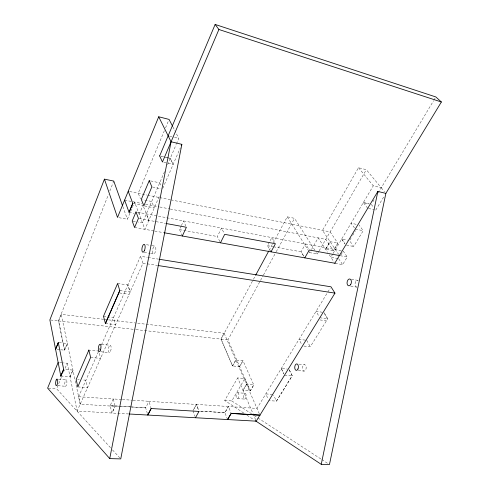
<?xml version="1.0" encoding="UTF-8"?>
<svg xmlns="http://www.w3.org/2000/svg" width="489" height="489" viewBox="0 0 489 489"><rect width="100%" height="100%" fill="white"/><g stroke="black" fill="none" stroke-linecap="round" stroke-linejoin="round"><path stroke-width="0.37" stroke-dasharray="2.44 1.83" d="M121.633 399.495L113.277 398.945L115.221 406.335L80.184 404.189L67.286 343.455L64.536 350.142L58.491 320.888L108.424 194.555M109.829 191.01L113.754 181.071M60.807 349.788L64.652 350.161L58.613 320.943L61.211 314.36L103.65 319.293M64.652 350.161L67.396 343.467L61.211 314.36M110.477 447.679L56.583 388.749L62.054 375.65M63.491 372.202L67.237 363.235L63.448 362.911M118.919 217.697L127.378 219.243L134.567 202.043L144.927 229.329L159.414 196.01M164.371 130.667L138.234 193.259L140.471 198.962M165.551 127.849L168.778 120.117M60.807 376.139L70.061 376.854L72.94 370.081L63.649 369.317M139.206 214.249L143.002 205.368L133.521 203.522M70.055 376.854L72.94 370.081M164.548 171.645L142.47 222.856L138.069 222.049M167.556 164.652L176.15 144.591M176.45 143.907L178.815 138.411L175.337 131.627M162.751 188.375L180.349 147.806M98.411 351.738L78.625 396.726L80.257 404.207M99.359 349.672L100.263 347.618M101.474 344.873L127.855 284.928L130.129 291.976M119.793 290.57L130.16 291.976L127.886 284.928L140.514 256.267L147.293 257.348M128.735 413.969L77.128 411.06L142.984 263.174L140.514 256.267M182.324 235.998L179.536 229.61L181.083 226.273M181.395 225.606L183.552 220.924L185.832 225.991M113.277 398.945L110.117 405.638L111.969 413.028L115.166 406.328L111.969 413.028M219.854 241.554L217.373 236.517L221.535 228.094L224.384 233.718M147.372 413.608L145.655 407.808L148.974 401.341L196.499 404.452L198.516 410.039L196.444 404.403L228.436 406.5L231.199 413.388M271.016 251.835L267.532 245.667L271.872 237.605L274.714 242.501M224.151 333.29L235.814 360.045L243.015 360.754L239.665 366.622L232.483 365.943L220.997 339.115L224.151 333.29L135.484 322.991M259.329 413.798L235.9 360.051L232.568 365.949L221.065 339.085L253.07 279.971M253.436 279.298L255.252 275.943M269.072 250.411L287.257 216.823L294.525 218.32L314.843 250.185M239.665 366.616L243.015 360.754L253.779 384.916L250.264 390.852L244.861 378.517L237.678 377.899L242.984 390.283L250.264 390.852L227.96 339.861L260.148 281.096M260.515 280.423L263.07 275.753M263.437 275.081L275.875 252.379M276.242 251.713L294.525 218.32M193.32 410.069L196.444 404.403L193.332 410.112M232.483 365.943L235.814 360.045M243.76 413.058L224.708 400.454L237.678 377.899M318.767 251.462L317.282 254.005L309.708 252.617L311.181 250.056M311.548 249.414L318.18 237.874L327.648 252.324M358.516 167.703L373.278 185.82L381.243 187.758L366.316 169.689L358.516 167.703L322.502 230.368L338.608 254.366M227.574 419.556L224.861 412.649L228.436 406.5M224.861 412.649L199.805 411.121L224.885 412.692L228.455 406.548L256.982 408.419L327.459 292.618M224.708 400.454L231.817 400.949L244.861 378.517M319.134 250.82L366.316 169.689M325.643 249.249L330.087 241.67L337.826 243.174L333.364 250.698L325.631 249.249L330.075 241.67M255.613 419.758L242.996 390.283L246.493 384.317L253.779 384.916L250.258 390.845M242.984 390.283L246.487 384.317M332.764 254.054L330.87 257.238L337.954 258.528M333.137 253.418L373.278 185.82M340.937 254.867L343.217 251.077L347.257 257.006L342.636 264.622L334.806 263.229M351.084 237.978L349.513 240.594L353.651 246.474L363.223 230.704L358.944 224.903M352.661 235.362L355.411 230.79M372.807 201.841L374.329 199.267M378.186 192.892L433.486 100.875M433.877 100.221L435.057 98.258M375.735 210.093L384.323 195.955M327.856 291.976L330.209 288.1M289.237 369.873L292.214 375.803L276.426 401.151L268.858 400.607M289.219 369.873L292.196 375.796L276.438 401.151L273.638 395.155M303.92 346.065L310.277 346.78L327.661 318.84L323.865 312.44L327.648 318.84L319.812 317.771M131.29 406.927L110.117 405.638L129.793 406.879M132.042 406.976L145.655 407.808M130.551 406.927L145.673 407.85M122.391 399.544L132.256 400.191M133.014 400.24L148.956 401.286L150.96 407.808M78.625 396.726L113.338 399.006M48.374 388.18L56.583 388.749M77.794 386.909L87.592 387.612L85.881 380.179L82.152 379.898M57.812 385.705L65.581 386.261M237.44 398.559L244.677 399.079M58.509 379.177L66.266 379.764A3.276 1.009 -83.7 0 1 66.473 384.91A3.276 1.009 -83.7 0 1 64.786 384.336A3.276 1.009 -83.7 0 1 66.266 379.764M237.819 392.74A2.922 1.455 -86.3 0 1 238.595 397.38A2.922 1.455 -86.3 0 1 236.12 396.793A2.922 1.455 -86.3 0 1 237.819 392.74L245.044 393.29A2.903 1.473 -86.4 0 1 245.839 397.905A2.903 1.473 -86.4 0 1 243.333 397.319A2.903 1.473 -86.4 0 1 245.044 393.29M77.684 379.556L79.187 379.672M272.593 394.434L265.808 393.914L268.247 399.269M59.652 362.587L62.69 362.844M90.63 357.459L100.612 358.37L98.754 351.041L88.857 350.1M284.543 375.106L292.214 375.803M57.079 349.439L60.123 349.733M281.285 368.486L283.889 373.779L281.285 368.486L287.526 369.079M100.618 351.75L109.31 352.575M298.351 370.576L303.993 371.114M59.047 342.642L67.396 343.467M101.565 344.384L110.245 345.252A3.686 1.308 -83.3 0 1 110.673 350.943A3.686 1.308 -83.3 0 1 108.436 350.54A3.686 1.308 -83.3 0 1 110.245 345.252M298.999 364.128L304.635 364.69A3.227 1.852 -85.9 0 1 305.753 369.739A3.227 1.852 -85.9 0 1 302.575 369.262A3.227 1.852 -85.9 0 1 304.635 364.69M50.587 320.008L58.491 320.888M221.065 339.085L227.96 339.861M58.613 320.943L135.251 329.519M136.009 329.604L220.997 339.115M105.453 323.51L115.612 324.665L113.515 317.465L107.769 316.786M104.408 319.378L134.726 322.899M103.46 316.279L107.073 316.701M305.319 340.118L299.005 339.378L301.805 344.598M119.53 292.978L129.108 294.262M320.032 319.928L326.438 320.79M117.617 283.492L127.886 284.928M322.447 312.239L316.065 311.346L319.066 316.487M142.984 263.174L157.287 265.405M148.045 257.471L158.589 259.164M144.194 252.416L149.897 253.345M150.612 253.461L153.46 253.932M350.717 286.132L356.542 287.086M146.4 244.696L151.394 245.539M152.103 245.655L154.958 246.138A3.967 1.559 -80.5 0 1 155.141 252.391A3.967 1.559 -80.5 0 1 152.55 251.566A3.967 1.559 -80.5 0 1 154.958 246.138M351.365 279.25L357.911 280.356M134.567 227.477L153.974 230.936M154.72 231.071L163.674 232.666M132.935 221.114L137.354 221.92M179.536 229.61L217.373 236.523M267.532 245.667L272.746 246.627M273.492 246.756L301.065 251.798L304.042 256.646L301.065 251.798L305.509 243.956L308.926 249.384M139.182 218.528L165.423 223.381M340.118 255.686L347.257 257.006M129.065 212.348L134.145 213.302M137.488 212.22L342.502 250.943M144.555 205.936L154.298 207.825L151.676 201.474L142.782 199.714M346.475 245.081L353.651 246.474M124.616 200.123L141.822 203.485M145.563 204.213L159.023 206.841M159.775 206.988L169.494 208.882M170.245 209.029L325.821 239.39L333.357 250.704L337.826 243.174L330.136 231.902L170.869 199.854M341.683 239.048L344.953 243.766L341.67 239.042L347.379 240.172M129.664 191.529L146.938 195.038M147.684 195.184L158.907 197.446M159.652 197.599L170.123 199.701M152.574 187.012L161.046 188.766M355.289 229.06L363.229 230.71M150.636 180.912L159.726 182.831M356.084 224.298L351.059 223.235L354.458 227.898M163.87 162.311L167.452 163.143M168.143 163.277L173.167 164.426L170.27 158.357L167.44 157.709M368.474 208.436L374.287 209.763M166.003 157.366L168.118 157.849M168.821 158.008L170.233 158.332L173.13 164.402M367.746 208.277L363.333 202.562L369.091 203.882M163.901 156.902L166.731 157.55M363.333 202.58L369.103 203.901M169.555 136.156L173.827 137.195M174.542 137.366L178.815 138.411M231.817 400.949L251.597 413.835M254.152 415.497L257.342 417.575M257.978 417.991L321.163 459.147M321.799 459.562L327.544 463.303M246.939 415.161L253.925 419.782M112.531 449.923L119.713 457.777M381.255 187.776L384.495 191.7M371.255 204.378L373.504 207.244M338.657 258.657L342.636 264.622M329.256 254.781L334.018 262.031M316.469 252.734L317.282 254.005M287.257 216.823L308.101 250.062M308.504 250.704L309.708 252.617M306.707 340.283L310.277 346.78M172.898 126.877L174.989 130.948M159.707 182.825L161.242 186.291M143.564 206.792L148.87 220.313L146.327 213.895M122.837 206.517L127.378 219.243M192.984 410.742L194.964 416.341M67.237 363.235L77.128 411.06M356.909 287.122A3.435 2.158 -80.8 0 1 355.142 283.155A3.435 2.158 -80.8 0 1 358.26 280.497M163.179 156.718L161.058 156.229L163.192 156.737"/><path stroke-width="0.73" d="M171.064 141.755L181.853 144.347L120.74 458.902L109.738 458.603L171.064 141.755L158.717 116.773L169.072 119.414L172.55 126.199M385.864 193.369L329.458 464.55L321.236 464.33L377.85 191.443L385.864 193.369L441.371 101.987L435.846 96.95L215.142 24.45L159.658 155.93M122.586 205.814L113.754 181.071L104.438 179.151L49.866 319.922L60.807 376.139L63.649 369.317L58.295 342.569L55.587 349.299L58.295 342.569M58.136 362.453L47.629 388.125L109.738 458.603M158.717 116.773L117.513 217.434L104.438 179.151M124.609 200.099L129.065 212.348L132.794 203.381L128.234 191.242M129.065 212.348L132.8 203.387M60.807 376.133L63.649 369.317M215.142 24.45L218.907 29.493L162.452 162.012L159.646 155.905M181.248 145.734L181.853 144.347M105.453 323.51L119.799 290.57L117.617 283.486L103.479 316.279L105.428 323.516L119.793 290.57M182.324 235.998L186.401 227.257L166.132 223.51M220.472 242.807L224.702 234.341L275.429 243.724L271.016 251.835M151.132 408.511L147.788 415.051L151.138 408.523L199.017 411.438M255.619 275.27L268.712 251.083M195.459 417.74L198.974 411.432M304.788 257.862L309.305 249.983L339.818 255.631M227.574 419.556L231.199 413.388L259.965 415.155M227.581 419.55L231.199 413.394L259.952 415.149L334.965 293.131L330.998 286.811L159.341 259.28M334.806 263.229L377.85 191.443M259.928 415.124L256.218 421.163L129.499 414.018M158.039 265.521L334.965 293.131M164.42 232.801L335.216 263.296M218.907 29.493L441.371 101.987M255.191 420.626L321.236 464.33M136.015 211.945L132.201 220.979L134.567 227.477L138.442 218.387L136.015 211.945M149.237 180.618L141.303 199.42L143.809 205.79L151.865 186.865L149.237 180.618M88.864 350.1L76.192 379.446L77.788 386.909L90.63 357.459L88.864 350.1M144.414 250.625A3.998 1.516 -80.5 0 0 144.267 244.335A3.998 1.516 -80.5 0 0 141.889 249.806A3.998 1.516 -80.5 0 0 144.414 250.625M100.508 349.965A3.71 1.271 -83.2 0 0 100.117 344.238A3.71 1.271 -83.2 0 0 98.332 349.562A3.71 1.271 -83.2 0 0 100.508 349.965M56.229 379.965A3.295 0.978 -83.6 0 0 55.728 384.592A3.295 0.978 -83.6 0 0 57.109 384.702A3.295 0.978 -83.6 0 0 57.61 380.069A3.295 0.978 -83.6 0 0 56.229 379.965M350.686 284.555A3.454 2.139 -80.7 0 0 349.91 279.005A3.454 2.139 -80.7 0 0 347.092 283.608A3.454 2.139 -80.7 0 0 350.686 284.555M297.984 368.993A3.246 1.834 -85.7 0 0 296.89 363.914A3.246 1.834 -85.7 0 0 294.836 368.517A3.246 1.834 -85.7 0 0 297.984 368.993"/></g></svg>
